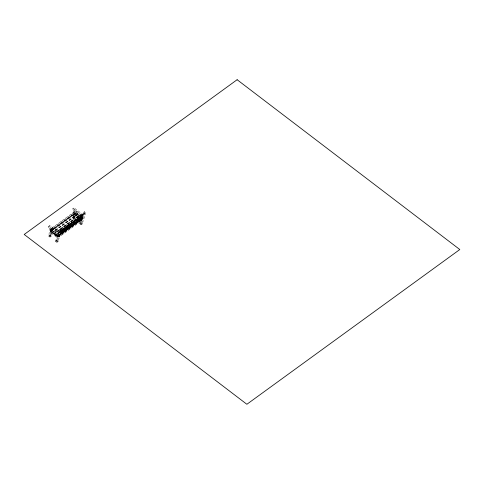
<?xml version="1.0" encoding="UTF-8"?>
<svg xmlns="http://www.w3.org/2000/svg" width="484" height="484" viewBox="0 0 484 484"><rect width="100%" height="100%" fill="white"/><g stroke="black" fill="none" stroke-linecap="round" stroke-linejoin="round"><path stroke-width="0.36" stroke-dasharray="2.42 1.81" d="M56.93 237.469L57.917 235.889L51.395 230.916L50.778 231.37L50.626 232.659L56.93 237.469L57.3 236.343L50.348 230.995L50.524 229.065L73.586 212.301L74.984 213.275L74.966 213.91L51.897 230.674L50.499 229.7L73.562 212.936L73.586 212.301M51.897 230.674L51.921 230.039L74.984 213.275M55.642 235.442L55.666 234.807L81.034 216.366L82.437 217.334L82.413 217.969L57.039 236.41L55.642 235.442L81.016 217.001L81.034 216.366M57.039 236.41L57.064 235.775L82.437 217.334M48.993 234.643L49.562 228.212L50.711 227.377L50.021 235.236M73.211 217.044L73.78 210.613L74.935 209.772L74.24 217.631M50.058 236.222L50.862 229.204L52.012 228.363L51.135 236.083M51.002 231.491L51.147 230.196L74.215 213.432L73.562 212.936L73.417 214.231L50.348 230.995M50.626 232.659L51.25 232.211L51.395 230.916M76.442 217.358L79.461 215.162L80.852 216.221L80.78 216.826L55.412 235.266L54.02 234.202L54.087 233.603L73.417 219.554M55.412 235.266L55.478 234.661L80.852 216.221M58.044 236.864L58.195 235.569L58.842 236.065L58.697 237.36L58.044 236.864L81.112 220.099L81.258 218.804L81.911 219.3L81.76 220.595L58.697 237.36M74.215 213.432L74.064 214.727L73.417 214.231M74.282 218.617L75.081 211.599L76.23 210.764L75.353 218.484M82.141 218.29L81.155 219.863L74.851 215.059L74.996 213.765L75.619 213.317L82.141 218.29L81.772 219.415L75.468 214.606L75.619 213.317M76.369 217.957L79.388 215.761L79.461 215.162M50.838 231.582L50.953 231.013L76.327 212.573L77.706 213.722L77.591 214.291L52.218 232.731L50.838 231.582L76.212 213.142L76.327 212.573M52.218 232.731L52.332 232.163L77.706 213.722M73.114 219.972L53.785 234.026L52.405 232.877L52.52 232.308L77.894 213.868L79.273 215.017L79.158 215.586L76.133 217.776M53.785 234.026L53.899 233.457L73.229 219.409M72.945 217.945L77.779 214.436L77.894 213.868M55.587 241.201L59.181 230.112A0.901 0.472 54 0 1 59.98 230.178A0.901 0.472 54 0 1 60.446 231.279L57.79 239.471M56.967 239.671L60.337 229.277A0.901 0.472 54 0 1 61.135 229.337A0.901 0.472 54 0 1 61.595 230.438L58.056 241.365M79.806 223.596L83.399 212.512A0.901 0.472 54 0 1 84.204 212.573A0.901 0.472 54 0 1 84.664 213.674L82.008 221.866M81.185 222.065L84.555 211.671A0.901 0.472 54 0 1 85.353 211.738A0.901 0.472 54 0 1 85.819 212.839L82.274 223.759M58.649 235.75L59.012 234.643L82.074 217.879L82.71 218.466L82.347 219.573L59.278 236.337L58.649 235.75L81.711 218.986L82.074 217.879M76.411 218.217L83.696 212.924L84.331 213.504L83.968 214.618L60.899 231.382L60.27 230.795L60.633 229.688L73.38 220.426M60.058 234.625L61.317 230.777L61.94 230.33L61.668 230.075L61.051 230.529L59.792 234.377L60.058 234.625L60.681 234.171L62.109 229.755L62.732 229.307L63.005 229.555L61.74 233.403L61.123 233.851L60.851 233.603M59.278 236.337L59.641 235.23L82.71 218.466M60.899 231.382L61.262 230.269L84.331 213.504M61.668 230.075L60.409 233.923L60.681 234.171M61.123 233.851L62.382 230.009L63.005 229.555M62.732 229.307L61.474 233.149L61.74 233.403M62.182 233.082L63.44 229.234L64.063 228.781L63.791 228.533L63.174 228.986L61.916 232.828L62.182 233.082L62.805 232.629L64.233 228.212L64.856 227.764L65.128 228.012L64.505 228.46L63.247 232.308L62.974 232.06M63.791 228.533L62.533 232.381L62.805 232.629M64.856 227.764L63.598 231.606L63.87 231.86L63.247 232.308M63.87 231.86L65.298 227.444L65.921 226.99L66.187 227.238L65.57 227.692L64.311 231.54L64.039 231.285M65.921 226.99L64.662 230.838L64.929 231.086L64.311 231.54M64.929 231.086L66.362 226.669L66.98 226.216L67.252 226.47L66.629 226.917L65.37 230.765L65.104 230.517M66.98 226.216L65.721 230.063L65.993 230.311L65.37 230.765M65.993 230.311L67.421 225.895L68.044 225.447L68.317 225.695L67.693 226.149L66.435 229.991L66.163 229.743M68.044 225.447L66.786 229.289L67.052 229.543L66.435 229.991M67.052 229.543L68.486 225.127L69.103 224.673L69.375 224.921L68.752 225.375L67.494 229.222L67.228 228.968M69.103 224.673L67.845 228.521L68.117 228.769L67.494 229.222M68.117 228.769L69.545 224.352L70.168 223.898L70.44 224.153L69.817 224.6L68.559 228.448L68.286 228.2M70.168 223.898L68.91 227.746L69.182 227.994L68.559 228.448M69.182 227.994L70.61 223.578L71.233 223.13L71.499 223.378L70.882 223.832L69.623 227.674L69.351 227.426M71.233 223.13L69.974 226.972L70.24 227.226L69.623 227.674M70.24 227.226L71.674 222.809L72.291 222.356L72.564 222.604L71.941 223.057L70.682 226.905L70.416 226.651M72.291 222.356L71.033 226.203L71.305 226.452L70.682 226.905M71.305 226.452L72.733 222.035L73.356 221.587L73.629 221.835L73.005 222.283L71.747 226.131L71.475 225.883M73.356 221.587L72.098 225.429L72.37 225.683L71.747 226.131M72.37 225.683L73.798 221.267L74.415 220.813L74.687 221.061L73.429 224.909L72.806 225.362L72.54 225.108M72.806 225.362L74.064 221.515L74.687 221.061M74.415 220.813L73.157 224.661L73.429 224.909M74.494 224.134L74.221 223.886L75.48 220.038L74.857 220.492L73.598 224.34L73.87 224.588L74.494 224.134L75.921 219.718L76.194 219.972L74.935 223.814L74.663 223.566M73.87 224.588L75.129 220.74L75.752 220.293M74.935 223.814L75.552 223.366L76.986 218.949L77.603 218.496L77.876 218.744L77.252 219.198L75.994 223.045L75.728 222.791M77.603 218.496L76.345 222.344L76.617 222.592L75.994 223.045M76.617 222.592L78.045 218.175L78.668 217.721L78.94 217.975L78.317 218.423L77.059 222.271L76.787 222.023M78.668 217.721L77.41 221.569L77.682 221.817L77.059 222.271M77.682 221.817L79.11 217.401L79.727 216.953L79.999 217.201L79.376 217.655L78.118 221.497L77.851 221.248M79.727 216.953L78.468 220.795L78.741 221.049L78.118 221.497M78.741 221.049L80.169 216.632L80.792 216.179L81.064 216.427L80.441 216.88L79.182 220.728L78.91 220.474M80.792 216.179L79.533 220.026L79.806 220.274L79.182 220.728M79.806 220.274L81.233 215.858L81.857 215.41L82.123 215.658L81.506 216.106L80.247 219.954L79.975 219.706M81.857 215.41L80.598 219.252L80.864 219.506L80.247 219.954M80.864 219.506L82.298 215.084L82.915 214.636L83.188 214.884L81.929 218.732L81.306 219.185L81.04 218.931M81.306 219.185L82.564 215.338L83.188 214.884M82.915 214.636L81.657 218.484L81.929 218.732M60.27 230.795L83.333 214.031L83.696 212.924M48.545 226.452L49.695 225.617M72.763 208.852L73.919 208.011M74.851 215.059L75.468 214.606M52.405 232.877L72.34 218.387M76.248 217.213L79.273 215.017M59.35 229.93L60.506 229.095M83.569 212.331L84.724 211.49M54.02 234.202L73.35 220.153M76.194 219.972L76.811 219.518L76.545 219.27L75.286 223.112L75.552 223.366M57.3 236.343L57.917 235.889M58.842 236.065L81.911 219.3M81.016 217.001L82.413 217.969M73.562 212.936L74.966 213.91M50.524 229.065L51.921 230.039M55.666 234.807L57.064 235.775M83.484 214.981L74.512 208.138A0.901 0.472 54 0 0 73.792 208.247A0.901 0.472 54 0 0 74.373 209.348L83.139 216.033L81.99 216.868L73.223 210.183A0.901 0.472 54 0 1 72.642 209.088A0.901 0.472 54 0 1 73.362 208.979L82.328 215.822M79.388 215.761L80.78 216.826M74.996 213.765L81.518 218.738M81.112 220.099L81.76 220.595M50.499 229.7L51.147 230.196M54.087 233.603L55.478 234.661M51.25 232.211L57.554 237.015M76.212 213.142L77.591 214.291M77.779 214.436L79.158 215.586M50.953 231.013L52.332 232.163M52.52 232.308L53.899 233.457M83.333 214.031L83.968 214.618M81.711 218.986L82.347 219.573M60.633 229.688L61.262 230.269M59.012 234.643L59.641 235.23M59.26 232.586L58.11 233.421L49.138 226.585A0.901 0.472 54 0 0 48.424 226.687A0.901 0.472 54 0 0 49.005 227.789L57.771 234.474L58.921 233.633L50.154 226.948A0.901 0.472 54 0 1 49.574 225.853A0.901 0.472 54 0 1 50.294 225.744L59.26 232.586"/><path stroke-width="0.73" d="M237.124 79.721L24.2 234.468L246.876 404.279L459.8 249.532L237.124 79.721M50.021 235.236L48.866 236.071L49.979 236.924L51.135 236.083L50.021 235.236M74.24 217.631L73.084 218.472L74.197 219.319L75.353 218.484L74.24 217.631M56.743 240.36L55.587 241.201L56.9 242.2L58.056 241.365L56.743 240.36M80.961 222.755L79.806 223.596L81.124 224.6L82.274 223.759L80.961 222.755"/></g></svg>
